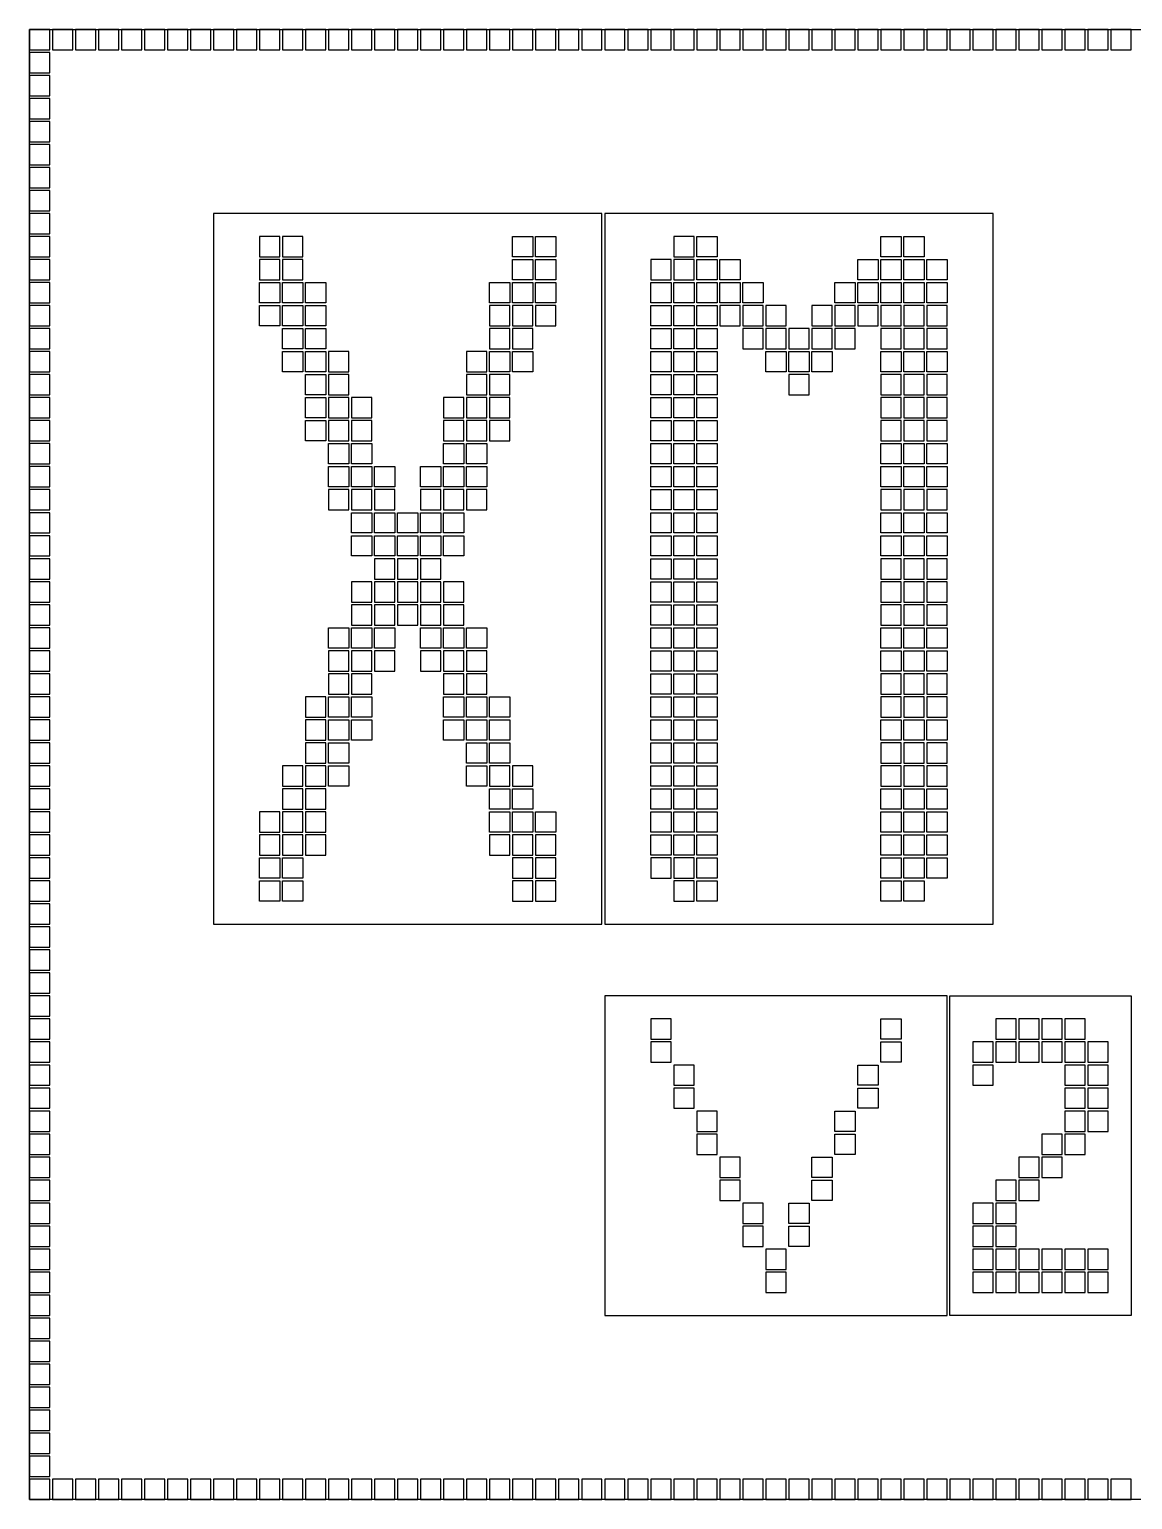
# Model space of a CAD drawing. Header units: inches. Extents: x 125 to 991, y -92 to 487.
# Drawn here: x 877.65 to 885.8, y 475.73 to 486.59 of the extents above; entities that cross this region are included whole.
import ezdxf

# ---------------------------------------------------------------- set-up
doc = ezdxf.new("R2010")
doc.units = ezdxf.units.IN

msp = doc.modelspace()

# ---------------------------------------------------------------- linework, layer by layer
at = {"color": 2}
for points in [[(877.652, 486.442), (877.802, 486.442), (877.802, 486.592), (877.652, 486.592)], [(877.822, 486.442), (877.972, 486.442), (877.972, 486.592), (877.822, 486.592)], [(877.992, 486.442), (878.142, 486.442), (878.142, 486.592), (877.992, 486.592)], [(878.162, 486.442), (878.312, 486.442), (878.312, 486.592), (878.162, 486.592)], [(878.332, 486.442), (878.482, 486.442), (878.482, 486.592), (878.332, 486.592)], [(878.502, 486.442), (878.652, 486.442), (878.652, 486.592), (878.502, 486.592)], [(878.672, 486.442), (878.822, 486.442), (878.822, 486.592), (878.672, 486.592)], [(878.842, 486.442), (878.992, 486.442), (878.992, 486.592), (878.842, 486.592)], [(879.012, 486.442), (879.162, 486.442), (879.162, 486.592), (879.012, 486.592)], [(879.182, 486.442), (879.332, 486.442), (879.332, 486.592), (879.182, 486.592)], [(879.352, 486.442), (879.502, 486.442), (879.502, 486.592), (879.352, 486.592)], [(879.522, 486.442), (879.672, 486.442), (879.672, 486.592), (879.522, 486.592)], [(879.692, 486.442), (879.842, 486.442), (879.842, 486.592), (879.692, 486.592)], [(879.862, 486.442), (880.012, 486.442), (880.012, 486.592), (879.862, 486.592)], [(880.032, 486.442), (880.182, 486.442), (880.182, 486.592), (880.032, 486.592)], [(880.202, 486.442), (880.352, 486.442), (880.352, 486.592), (880.202, 486.592)], [(880.372, 486.442), (880.522, 486.442), (880.522, 486.592), (880.372, 486.592)], [(880.542, 486.442), (880.692, 486.442), (880.692, 486.592), (880.542, 486.592)], [(880.712, 486.442), (880.862, 486.442), (880.862, 486.592), (880.712, 486.592)], [(880.882, 486.442), (881.032, 486.442), (881.032, 486.592), (880.882, 486.592)], [(881.052, 486.442), (881.202, 486.442), (881.202, 486.592), (881.052, 486.592)], [(881.222, 486.442), (881.372, 486.442), (881.372, 486.592), (881.222, 486.592)], [(881.392, 486.442), (881.542, 486.442), (881.542, 486.592), (881.392, 486.592)], [(881.562, 486.442), (881.712, 486.442), (881.712, 486.592), (881.562, 486.592)], [(881.732, 486.442), (881.882, 486.442), (881.882, 486.592), (881.732, 486.592)], [(881.902, 486.442), (882.052, 486.442), (882.052, 486.592), (881.902, 486.592)], [(882.072, 486.442), (882.222, 486.442), (882.222, 486.592), (882.072, 486.592)], [(882.242, 486.442), (882.392, 486.442), (882.392, 486.592), (882.242, 486.592)], [(882.412, 486.442), (882.562, 486.442), (882.562, 486.592), (882.412, 486.592)], [(882.582, 486.442), (882.732, 486.442), (882.732, 486.592), (882.582, 486.592)], [(882.752, 486.442), (882.902, 486.442), (882.902, 486.592), (882.752, 486.592)], [(882.922, 486.442), (883.072, 486.442), (883.072, 486.592), (882.922, 486.592)], [(883.092, 486.442), (883.242, 486.442), (883.242, 486.592), (883.092, 486.592)], [(883.262, 486.442), (883.412, 486.442), (883.412, 486.592), (883.262, 486.592)], [(883.432, 486.442), (883.582, 486.442), (883.582, 486.592), (883.432, 486.592)], [(883.602, 486.442), (883.752, 486.442), (883.752, 486.592), (883.602, 486.592)], [(883.772, 486.442), (883.922, 486.442), (883.922, 486.592), (883.772, 486.592)], [(883.942, 486.442), (884.092, 486.442), (884.092, 486.592), (883.942, 486.592)], [(884.112, 486.442), (884.262, 486.442), (884.262, 486.592), (884.112, 486.592)], [(884.282, 486.442), (884.432, 486.442), (884.432, 486.592), (884.282, 486.592)], [(884.452, 486.442), (884.602, 486.442), (884.602, 486.592), (884.452, 486.592)], [(884.622, 486.442), (884.772, 486.442), (884.772, 486.592), (884.622, 486.592)], [(884.792, 486.442), (884.942, 486.442), (884.942, 486.592), (884.792, 486.592)], [(884.962, 486.442), (885.112, 486.442), (885.112, 486.592), (884.962, 486.592)], [(885.132, 486.442), (885.282, 486.442), (885.282, 486.592), (885.132, 486.592)], [(885.302, 486.442), (885.452, 486.442), (885.452, 486.592), (885.302, 486.592)], [(885.472, 486.442), (885.622, 486.442), (885.622, 486.592), (885.472, 486.592)], [(885.642, 486.442), (885.792, 486.442), (885.792, 486.592), (885.642, 486.592)], [(877.652, 486.272), (877.802, 486.272), (877.802, 486.422), (877.652, 486.422)], [(877.652, 486.102), (877.802, 486.102), (877.802, 486.252), (877.652, 486.252)], [(877.652, 485.932), (877.802, 485.932), (877.802, 486.082), (877.652, 486.082)], [(877.652, 485.762), (877.802, 485.762), (877.802, 485.912), (877.652, 485.912)], [(877.652, 485.592), (877.802, 485.592), (877.802, 485.742), (877.652, 485.742)], [(877.652, 485.422), (877.802, 485.422), (877.802, 485.572), (877.652, 485.572)], [(877.652, 485.252), (877.802, 485.252), (877.802, 485.402), (877.652, 485.402)], [(877.652, 485.082), (877.802, 485.082), (877.802, 485.232), (877.652, 485.232)], [(877.652, 484.912), (877.802, 484.912), (877.802, 485.062), (877.652, 485.062)], [(879.352, 484.912), (879.502, 484.912), (879.502, 485.062), (879.352, 485.062)], [(879.522, 484.912), (879.672, 484.912), (879.672, 485.062), (879.522, 485.062)], [(881.372, 484.912), (881.222, 484.912), (881.222, 485.062), (881.372, 485.062)], [(881.542, 484.912), (881.392, 484.912), (881.392, 485.062), (881.542, 485.062)], [(882.412, 484.912), (882.562, 484.912), (882.562, 485.062), (882.412, 485.062)], [(882.732, 484.912), (882.582, 484.912), (882.582, 485.062), (882.732, 485.062)], [(884.092, 484.912), (883.942, 484.912), (883.942, 485.062), (884.092, 485.062)], [(884.262, 484.912), (884.112, 484.912), (884.112, 485.062), (884.262, 485.062)], [(877.652, 484.742), (877.802, 484.742), (877.802, 484.892), (877.652, 484.892)], [(879.352, 484.742), (879.502, 484.742), (879.502, 484.892), (879.352, 484.892)], [(879.522, 484.742), (879.672, 484.742), (879.672, 484.892), (879.522, 484.892)], [(881.372, 484.742), (881.222, 484.742), (881.222, 484.892), (881.372, 484.892)], [(881.542, 484.742), (881.392, 484.742), (881.392, 484.892), (881.542, 484.892)], [(882.242, 484.742), (882.392, 484.742), (882.392, 484.892), (882.242, 484.892)], [(882.412, 484.742), (882.562, 484.742), (882.562, 484.892), (882.412, 484.892)], [(882.732, 484.742), (882.582, 484.742), (882.582, 484.892), (882.732, 484.892)], [(882.902, 484.742), (882.752, 484.742), (882.752, 484.892), (882.902, 484.892)], [(883.922, 484.742), (883.772, 484.742), (883.772, 484.892), (883.922, 484.892)], [(884.092, 484.742), (883.942, 484.742), (883.942, 484.892), (884.092, 484.892)], [(884.262, 484.742), (884.112, 484.742), (884.112, 484.892), (884.262, 484.892)], [(884.432, 484.742), (884.282, 484.742), (884.282, 484.892), (884.432, 484.892)], [(877.652, 484.572), (877.802, 484.572), (877.802, 484.722), (877.652, 484.722)], [(879.502, 484.572), (879.352, 484.572), (879.352, 484.722), (879.502, 484.722)], [(879.672, 484.572), (879.522, 484.572), (879.522, 484.722), (879.672, 484.722)], [(879.842, 484.572), (879.692, 484.572), (879.692, 484.722), (879.842, 484.722)], [(881.202, 484.572), (881.052, 484.572), (881.052, 484.722), (881.202, 484.722)], [(881.372, 484.572), (881.222, 484.572), (881.222, 484.722), (881.372, 484.722)], [(881.542, 484.572), (881.392, 484.572), (881.392, 484.722), (881.542, 484.722)], [(882.392, 484.572), (882.242, 484.572), (882.242, 484.722), (882.392, 484.722)], [(882.562, 484.572), (882.412, 484.572), (882.412, 484.722), (882.562, 484.722)], [(882.732, 484.572), (882.582, 484.572), (882.582, 484.722), (882.732, 484.722)], [(882.902, 484.572), (882.752, 484.572), (882.752, 484.722), (882.902, 484.722)], [(883.072, 484.572), (882.922, 484.572), (882.922, 484.722), (883.072, 484.722)], [(883.752, 484.572), (883.602, 484.572), (883.602, 484.722), (883.752, 484.722)], [(883.922, 484.572), (883.772, 484.572), (883.772, 484.722), (883.922, 484.722)], [(884.092, 484.572), (883.942, 484.572), (883.942, 484.722), (884.092, 484.722)], [(884.262, 484.572), (884.112, 484.572), (884.112, 484.722), (884.262, 484.722)], [(884.432, 484.572), (884.282, 484.572), (884.282, 484.722), (884.432, 484.722)], [(877.652, 484.402), (877.802, 484.402), (877.802, 484.552), (877.652, 484.552)], [(879.502, 484.402), (879.352, 484.402), (879.352, 484.552), (879.502, 484.552)], [(879.672, 484.402), (879.522, 484.402), (879.522, 484.552), (879.672, 484.552)], [(879.842, 484.402), (879.692, 484.402), (879.692, 484.552), (879.842, 484.552)], [(881.202, 484.552), (881.052, 484.552), (881.052, 484.402), (881.202, 484.402)], [(881.372, 484.552), (881.222, 484.552), (881.222, 484.402), (881.372, 484.402)], [(881.542, 484.552), (881.392, 484.552), (881.392, 484.402), (881.542, 484.402)], [(882.392, 484.402), (882.242, 484.402), (882.242, 484.552), (882.392, 484.552)], [(882.562, 484.402), (882.412, 484.402), (882.412, 484.552), (882.562, 484.552)], [(882.732, 484.402), (882.582, 484.402), (882.582, 484.552), (882.732, 484.552)], [(882.902, 484.552), (882.752, 484.552), (882.752, 484.402), (882.902, 484.402)], [(883.072, 484.552), (882.922, 484.552), (882.922, 484.402), (883.072, 484.402)], [(883.242, 484.552), (883.092, 484.552), (883.092, 484.402), (883.242, 484.402)], [(883.582, 484.552), (883.432, 484.552), (883.432, 484.402), (883.582, 484.402)], [(883.752, 484.552), (883.602, 484.552), (883.602, 484.402), (883.752, 484.402)], [(883.922, 484.552), (883.772, 484.552), (883.772, 484.402), (883.922, 484.402)], [(884.092, 484.552), (883.942, 484.552), (883.942, 484.402), (884.092, 484.402)], [(884.262, 484.552), (884.112, 484.552), (884.112, 484.402), (884.262, 484.402)], [(884.432, 484.552), (884.282, 484.552), (884.282, 484.402), (884.432, 484.402)], [(877.652, 484.232), (877.802, 484.232), (877.802, 484.382), (877.652, 484.382)], [(879.672, 484.232), (879.522, 484.232), (879.522, 484.382), (879.672, 484.382)], [(879.842, 484.232), (879.692, 484.232), (879.692, 484.382), (879.842, 484.382)], [(881.202, 484.382), (881.052, 484.382), (881.052, 484.232), (881.202, 484.232)], [(881.372, 484.382), (881.222, 484.382), (881.222, 484.232), (881.372, 484.232)], [(882.392, 484.232), (882.242, 484.232), (882.242, 484.382), (882.392, 484.382)], [(882.562, 484.232), (882.412, 484.232), (882.412, 484.382), (882.562, 484.382)], [(882.732, 484.232), (882.582, 484.232), (882.582, 484.382), (882.732, 484.382)], [(883.072, 484.382), (882.922, 484.382), (882.922, 484.232), (883.072, 484.232)], [(883.242, 484.382), (883.092, 484.382), (883.092, 484.232), (883.242, 484.232)], [(883.412, 484.382), (883.262, 484.382), (883.262, 484.232), (883.412, 484.232)], [(883.582, 484.382), (883.432, 484.382), (883.432, 484.232), (883.582, 484.232)], [(883.752, 484.382), (883.602, 484.382), (883.602, 484.232), (883.752, 484.232)], [(884.092, 484.382), (883.942, 484.382), (883.942, 484.232), (884.092, 484.232)], [(884.262, 484.382), (884.112, 484.382), (884.112, 484.232), (884.262, 484.232)], [(884.432, 484.382), (884.282, 484.382), (884.282, 484.232), (884.432, 484.232)], [(877.652, 484.062), (877.802, 484.062), (877.802, 484.212), (877.652, 484.212)], [(879.672, 484.062), (879.522, 484.062), (879.522, 484.212), (879.672, 484.212)], [(879.842, 484.062), (879.692, 484.062), (879.692, 484.212), (879.842, 484.212)], [(879.862, 484.062), (880.012, 484.062), (880.012, 484.212), (879.862, 484.212)], [(880.882, 484.062), (881.032, 484.062), (881.032, 484.212), (880.882, 484.212)], [(881.202, 484.062), (881.052, 484.062), (881.052, 484.212), (881.202, 484.212)], [(881.372, 484.062), (881.222, 484.062), (881.222, 484.212), (881.372, 484.212)], [(882.392, 484.062), (882.242, 484.062), (882.242, 484.212), (882.392, 484.212)], [(882.562, 484.062), (882.412, 484.062), (882.412, 484.212), (882.562, 484.212)], [(882.732, 484.062), (882.582, 484.062), (882.582, 484.212), (882.732, 484.212)], [(883.242, 484.062), (883.092, 484.062), (883.092, 484.212), (883.242, 484.212)], [(883.412, 484.062), (883.262, 484.062), (883.262, 484.212), (883.412, 484.212)], [(883.582, 484.062), (883.432, 484.062), (883.432, 484.212), (883.582, 484.212)], [(884.092, 484.062), (883.942, 484.062), (883.942, 484.212), (884.092, 484.212)], [(884.262, 484.062), (884.112, 484.062), (884.112, 484.212), (884.262, 484.212)], [(884.432, 484.062), (884.282, 484.062), (884.282, 484.212), (884.432, 484.212)], [(877.652, 483.892), (877.802, 483.892), (877.802, 484.042), (877.652, 484.042)], [(879.842, 483.892), (879.692, 483.892), (879.692, 484.042), (879.842, 484.042)], [(880.012, 484.042), (879.862, 484.042), (879.862, 483.892), (880.012, 483.892)], [(881.032, 484.042), (880.882, 484.042), (880.882, 483.892), (881.032, 483.892)], [(881.202, 484.042), (881.052, 484.042), (881.052, 483.892), (881.202, 483.892)], [(882.392, 483.892), (882.242, 483.892), (882.242, 484.042), (882.392, 484.042)], [(882.562, 483.892), (882.412, 483.892), (882.412, 484.042), (882.562, 484.042)], [(882.732, 483.892), (882.582, 483.892), (882.582, 484.042), (882.732, 484.042)], [(883.412, 484.042), (883.262, 484.042), (883.262, 483.892), (883.412, 483.892)], [(884.092, 484.042), (883.942, 484.042), (883.942, 483.892), (884.092, 483.892)], [(884.262, 484.042), (884.112, 484.042), (884.112, 483.892), (884.262, 483.892)], [(884.432, 484.042), (884.282, 484.042), (884.282, 483.892), (884.432, 483.892)], [(877.652, 483.722), (877.802, 483.722), (877.802, 483.872), (877.652, 483.872)], [(879.842, 483.722), (879.692, 483.722), (879.692, 483.872), (879.842, 483.872)], [(880.012, 483.872), (879.862, 483.872), (879.862, 483.722), (880.012, 483.722)], [(880.182, 483.872), (880.032, 483.872), (880.032, 483.722), (880.182, 483.722)], [(880.862, 483.872), (880.712, 483.872), (880.712, 483.722), (880.862, 483.722)], [(881.032, 483.872), (880.882, 483.872), (880.882, 483.722), (881.032, 483.722)], [(881.202, 483.872), (881.052, 483.872), (881.052, 483.722), (881.202, 483.722)], [(882.392, 483.722), (882.242, 483.722), (882.242, 483.872), (882.392, 483.872)], [(882.562, 483.722), (882.412, 483.722), (882.412, 483.872), (882.562, 483.872)], [(882.732, 483.722), (882.582, 483.722), (882.582, 483.872), (882.732, 483.872)], [(884.092, 483.872), (883.942, 483.872), (883.942, 483.722), (884.092, 483.722)], [(884.262, 483.872), (884.112, 483.872), (884.112, 483.722), (884.262, 483.722)], [(884.432, 483.872), (884.282, 483.872), (884.282, 483.722), (884.432, 483.722)], [(877.652, 483.552), (877.802, 483.552), (877.802, 483.702), (877.652, 483.702)], [(879.842, 483.552), (879.692, 483.552), (879.692, 483.702), (879.842, 483.702)], [(880.012, 483.702), (879.862, 483.702), (879.862, 483.552), (880.012, 483.552)], [(880.182, 483.702), (880.032, 483.702), (880.032, 483.552), (880.182, 483.552)], [(880.862, 483.702), (880.712, 483.702), (880.712, 483.552), (880.862, 483.552)], [(881.032, 483.702), (880.882, 483.702), (880.882, 483.552), (881.032, 483.552)], [(881.202, 483.702), (881.052, 483.702), (881.052, 483.552), (881.202, 483.552)], [(882.392, 483.552), (882.242, 483.552), (882.242, 483.702), (882.392, 483.702)], [(882.562, 483.552), (882.412, 483.552), (882.412, 483.702), (882.562, 483.702)], [(882.732, 483.552), (882.582, 483.552), (882.582, 483.702), (882.732, 483.702)], [(884.092, 483.702), (883.942, 483.702), (883.942, 483.552), (884.092, 483.552)], [(884.262, 483.702), (884.112, 483.702), (884.112, 483.552), (884.262, 483.552)], [(884.432, 483.702), (884.282, 483.702), (884.282, 483.552), (884.432, 483.552)], [(877.652, 483.382), (877.802, 483.382), (877.802, 483.532), (877.652, 483.532)], [(880.012, 483.382), (879.862, 483.382), (879.862, 483.532), (880.012, 483.532)], [(880.182, 483.382), (880.032, 483.382), (880.032, 483.532), (880.182, 483.532)], [(880.862, 483.382), (880.712, 483.382), (880.712, 483.532), (880.862, 483.532)], [(881.032, 483.382), (880.882, 483.382), (880.882, 483.532), (881.032, 483.532)], [(882.392, 483.382), (882.242, 483.382), (882.242, 483.532), (882.392, 483.532)], [(882.562, 483.382), (882.412, 483.382), (882.412, 483.532), (882.562, 483.532)], [(882.732, 483.382), (882.582, 483.382), (882.582, 483.532), (882.732, 483.532)], [(884.092, 483.382), (883.942, 483.382), (883.942, 483.532), (884.092, 483.532)], [(884.262, 483.382), (884.112, 483.382), (884.112, 483.532), (884.262, 483.532)], [(884.432, 483.382), (884.282, 483.382), (884.282, 483.532), (884.432, 483.532)], [(877.652, 483.212), (877.802, 483.212), (877.802, 483.362), (877.652, 483.362)], [(880.012, 483.212), (879.862, 483.212), (879.862, 483.362), (880.012, 483.362)], [(880.182, 483.212), (880.032, 483.212), (880.032, 483.362), (880.182, 483.362)], [(880.352, 483.212), (880.202, 483.212), (880.202, 483.362), (880.352, 483.362)], [(880.692, 483.212), (880.542, 483.212), (880.542, 483.362), (880.692, 483.362)], [(880.862, 483.212), (880.712, 483.212), (880.712, 483.362), (880.862, 483.362)], [(881.032, 483.212), (880.882, 483.212), (880.882, 483.362), (881.032, 483.362)], [(882.392, 483.212), (882.242, 483.212), (882.242, 483.362), (882.392, 483.362)], [(882.562, 483.212), (882.412, 483.212), (882.412, 483.362), (882.562, 483.362)], [(882.732, 483.212), (882.582, 483.212), (882.582, 483.362), (882.732, 483.362)], [(884.092, 483.212), (883.942, 483.212), (883.942, 483.362), (884.092, 483.362)], [(884.262, 483.212), (884.112, 483.212), (884.112, 483.362), (884.262, 483.362)], [(884.432, 483.212), (884.282, 483.212), (884.282, 483.362), (884.432, 483.362)], [(877.652, 483.042), (877.802, 483.042), (877.802, 483.192), (877.652, 483.192)], [(880.012, 483.192), (879.862, 483.192), (879.862, 483.042), (880.012, 483.042)], [(880.182, 483.192), (880.032, 483.192), (880.032, 483.042), (880.182, 483.042)], [(880.352, 483.192), (880.202, 483.192), (880.202, 483.042), (880.352, 483.042)], [(880.692, 483.192), (880.542, 483.192), (880.542, 483.042), (880.692, 483.042)], [(880.862, 483.192), (880.712, 483.192), (880.712, 483.042), (880.862, 483.042)], [(881.032, 483.192), (880.882, 483.192), (880.882, 483.042), (881.032, 483.042)], [(882.392, 483.042), (882.242, 483.042), (882.242, 483.192), (882.392, 483.192)], [(882.562, 483.042), (882.412, 483.042), (882.412, 483.192), (882.562, 483.192)], [(882.732, 483.042), (882.582, 483.042), (882.582, 483.192), (882.732, 483.192)], [(884.092, 483.192), (883.942, 483.192), (883.942, 483.042), (884.092, 483.042)], [(884.262, 483.192), (884.112, 483.192), (884.112, 483.042), (884.262, 483.042)], [(884.432, 483.192), (884.282, 483.192), (884.282, 483.042), (884.432, 483.042)], [(877.652, 482.872), (877.802, 482.872), (877.802, 483.022), (877.652, 483.022)], [(880.182, 482.872), (880.032, 482.872), (880.032, 483.022), (880.182, 483.022)], [(880.352, 482.872), (880.202, 482.872), (880.202, 483.022), (880.352, 483.022)], [(880.522, 482.872), (880.372, 482.872), (880.372, 483.022), (880.522, 483.022)], [(880.692, 482.872), (880.542, 482.872), (880.542, 483.022), (880.692, 483.022)], [(880.862, 482.872), (880.712, 482.872), (880.712, 483.022), (880.862, 483.022)], [(882.392, 482.872), (882.242, 482.872), (882.242, 483.022), (882.392, 483.022)], [(882.562, 482.872), (882.412, 482.872), (882.412, 483.022), (882.562, 483.022)], [(882.732, 482.872), (882.582, 482.872), (882.582, 483.022), (882.732, 483.022)], [(884.092, 482.872), (883.942, 482.872), (883.942, 483.022), (884.092, 483.022)], [(884.262, 482.872), (884.112, 482.872), (884.112, 483.022), (884.262, 483.022)], [(884.432, 482.872), (884.282, 482.872), (884.282, 483.022), (884.432, 483.022)], [(877.652, 482.702), (877.802, 482.702), (877.802, 482.852), (877.652, 482.852)], [(880.182, 482.702), (880.032, 482.702), (880.032, 482.852), (880.182, 482.852)], [(880.352, 482.702), (880.202, 482.702), (880.202, 482.852), (880.352, 482.852)], [(880.522, 482.702), (880.372, 482.702), (880.372, 482.852), (880.522, 482.852)], [(880.692, 482.702), (880.542, 482.702), (880.542, 482.852), (880.692, 482.852)], [(880.862, 482.702), (880.712, 482.702), (880.712, 482.852), (880.862, 482.852)], [(882.392, 482.702), (882.242, 482.702), (882.242, 482.852), (882.392, 482.852)], [(882.562, 482.702), (882.412, 482.702), (882.412, 482.852), (882.562, 482.852)], [(882.732, 482.702), (882.582, 482.702), (882.582, 482.852), (882.732, 482.852)], [(884.092, 482.702), (883.942, 482.702), (883.942, 482.852), (884.092, 482.852)], [(884.262, 482.702), (884.112, 482.702), (884.112, 482.852), (884.262, 482.852)], [(884.432, 482.702), (884.282, 482.702), (884.282, 482.852), (884.432, 482.852)], [(877.652, 482.532), (877.802, 482.532), (877.802, 482.682), (877.652, 482.682)], [(880.352, 482.682), (880.202, 482.682), (880.202, 482.532), (880.352, 482.532)], [(880.522, 482.682), (880.372, 482.682), (880.372, 482.532), (880.522, 482.532)], [(880.692, 482.682), (880.542, 482.682), (880.542, 482.532), (880.692, 482.532)], [(882.392, 482.532), (882.242, 482.532), (882.242, 482.682), (882.392, 482.682)], [(882.562, 482.532), (882.412, 482.532), (882.412, 482.682), (882.562, 482.682)], [(882.732, 482.532), (882.582, 482.532), (882.582, 482.682), (882.732, 482.682)], [(884.092, 482.682), (883.942, 482.682), (883.942, 482.532), (884.092, 482.532)], [(884.262, 482.682), (884.112, 482.682), (884.112, 482.532), (884.262, 482.532)], [(884.432, 482.682), (884.282, 482.682), (884.282, 482.532), (884.432, 482.532)], [(877.652, 482.362), (877.802, 482.362), (877.802, 482.512), (877.652, 482.512)], [(880.182, 482.512), (880.032, 482.512), (880.032, 482.362), (880.182, 482.362)], [(880.352, 482.512), (880.202, 482.512), (880.202, 482.362), (880.352, 482.362)], [(880.522, 482.512), (880.372, 482.512), (880.372, 482.362), (880.522, 482.362)], [(880.692, 482.512), (880.542, 482.512), (880.542, 482.362), (880.692, 482.362)], [(880.862, 482.512), (880.712, 482.512), (880.712, 482.362), (880.862, 482.362)], [(882.392, 482.362), (882.242, 482.362), (882.242, 482.512), (882.392, 482.512)], [(882.562, 482.362), (882.412, 482.362), (882.412, 482.512), (882.562, 482.512)], [(882.732, 482.362), (882.582, 482.362), (882.582, 482.512), (882.732, 482.512)], [(884.092, 482.512), (883.942, 482.512), (883.942, 482.362), (884.092, 482.362)], [(884.262, 482.512), (884.112, 482.512), (884.112, 482.362), (884.262, 482.362)], [(884.432, 482.512), (884.282, 482.512), (884.282, 482.362), (884.432, 482.362)], [(877.652, 482.192), (877.802, 482.192), (877.802, 482.342), (877.652, 482.342)], [(880.182, 482.342), (880.032, 482.342), (880.032, 482.192), (880.182, 482.192)], [(880.352, 482.342), (880.202, 482.342), (880.202, 482.192), (880.352, 482.192)], [(880.522, 482.342), (880.372, 482.342), (880.372, 482.192), (880.522, 482.192)], [(880.692, 482.342), (880.542, 482.342), (880.542, 482.192), (880.692, 482.192)], [(880.862, 482.342), (880.712, 482.342), (880.712, 482.192), (880.862, 482.192)], [(882.392, 482.192), (882.242, 482.192), (882.242, 482.342), (882.392, 482.342)], [(882.562, 482.192), (882.412, 482.192), (882.412, 482.342), (882.562, 482.342)], [(882.732, 482.192), (882.582, 482.192), (882.582, 482.342), (882.732, 482.342)], [(884.092, 482.342), (883.942, 482.342), (883.942, 482.192), (884.092, 482.192)], [(884.262, 482.342), (884.112, 482.342), (884.112, 482.192), (884.262, 482.192)], [(884.432, 482.342), (884.282, 482.342), (884.282, 482.192), (884.432, 482.192)], [(877.652, 482.022), (877.802, 482.022), (877.802, 482.172), (877.652, 482.172)], [(880.012, 482.022), (879.862, 482.022), (879.862, 482.172), (880.012, 482.172)], [(880.182, 482.022), (880.032, 482.022), (880.032, 482.172), (880.182, 482.172)], [(880.352, 482.022), (880.202, 482.022), (880.202, 482.172), (880.352, 482.172)], [(880.692, 482.022), (880.542, 482.022), (880.542, 482.172), (880.692, 482.172)], [(880.862, 482.022), (880.712, 482.022), (880.712, 482.172), (880.862, 482.172)], [(881.032, 482.022), (880.882, 482.022), (880.882, 482.172), (881.032, 482.172)], [(882.392, 482.022), (882.242, 482.022), (882.242, 482.172), (882.392, 482.172)], [(882.562, 482.022), (882.412, 482.022), (882.412, 482.172), (882.562, 482.172)], [(882.732, 482.022), (882.582, 482.022), (882.582, 482.172), (882.732, 482.172)], [(884.092, 482.022), (883.942, 482.022), (883.942, 482.172), (884.092, 482.172)], [(884.262, 482.022), (884.112, 482.022), (884.112, 482.172), (884.262, 482.172)], [(884.432, 482.022), (884.282, 482.022), (884.282, 482.172), (884.432, 482.172)], [(877.652, 481.852), (877.802, 481.852), (877.802, 482.002), (877.652, 482.002)], [(880.012, 482.002), (879.862, 482.002), (879.862, 481.852), (880.012, 481.852)], [(880.182, 482.002), (880.032, 482.002), (880.032, 481.852), (880.182, 481.852)], [(880.352, 482.002), (880.202, 482.002), (880.202, 481.852), (880.352, 481.852)], [(880.692, 482.002), (880.542, 482.002), (880.542, 481.852), (880.692, 481.852)], [(880.862, 482.002), (880.712, 482.002), (880.712, 481.852), (880.862, 481.852)], [(881.032, 482.002), (880.882, 482.002), (880.882, 481.852), (881.032, 481.852)], [(882.392, 481.852), (882.242, 481.852), (882.242, 482.002), (882.392, 482.002)], [(882.562, 481.852), (882.412, 481.852), (882.412, 482.002), (882.562, 482.002)], [(882.732, 481.852), (882.582, 481.852), (882.582, 482.002), (882.732, 482.002)], [(884.092, 481.852), (883.942, 481.852), (883.942, 482.002), (884.092, 482.002)], [(884.262, 481.852), (884.112, 481.852), (884.112, 482.002), (884.262, 482.002)], [(884.432, 481.852), (884.282, 481.852), (884.282, 482.002), (884.432, 482.002)], [(877.652, 481.682), (877.802, 481.682), (877.802, 481.832), (877.652, 481.832)], [(880.012, 481.832), (879.862, 481.832), (879.862, 481.682), (880.012, 481.682)], [(880.182, 481.832), (880.032, 481.832), (880.032, 481.682), (880.182, 481.682)], [(880.862, 481.832), (880.712, 481.832), (880.712, 481.682), (880.862, 481.682)], [(881.032, 481.832), (880.882, 481.832), (880.882, 481.682), (881.032, 481.682)], [(882.392, 481.682), (882.242, 481.682), (882.242, 481.832), (882.392, 481.832)], [(882.562, 481.682), (882.412, 481.682), (882.412, 481.832), (882.562, 481.832)], [(882.732, 481.682), (882.582, 481.682), (882.582, 481.832), (882.732, 481.832)], [(884.092, 481.832), (883.942, 481.832), (883.942, 481.682), (884.092, 481.682)], [(884.262, 481.832), (884.112, 481.832), (884.112, 481.682), (884.262, 481.682)], [(884.432, 481.832), (884.282, 481.832), (884.282, 481.682), (884.432, 481.682)], [(877.652, 481.512), (877.802, 481.512), (877.802, 481.662), (877.652, 481.662)], [(879.842, 481.662), (879.692, 481.662), (879.692, 481.512), (879.842, 481.512)], [(880.012, 481.512), (879.862, 481.512), (879.862, 481.662), (880.012, 481.662)], [(880.182, 481.512), (880.032, 481.512), (880.032, 481.662), (880.182, 481.662)], [(880.862, 481.512), (880.712, 481.512), (880.712, 481.662), (880.862, 481.662)], [(881.032, 481.512), (880.882, 481.512), (880.882, 481.662), (881.032, 481.662)], [(881.202, 481.512), (881.052, 481.512), (881.052, 481.662), (881.202, 481.662)], [(882.392, 481.512), (882.242, 481.512), (882.242, 481.662), (882.392, 481.662)], [(882.562, 481.512), (882.412, 481.512), (882.412, 481.662), (882.562, 481.662)], [(882.732, 481.512), (882.582, 481.512), (882.582, 481.662), (882.732, 481.662)], [(884.092, 481.662), (883.942, 481.662), (883.942, 481.512), (884.092, 481.512)], [(884.262, 481.662), (884.112, 481.662), (884.112, 481.512), (884.262, 481.512)], [(884.432, 481.662), (884.282, 481.662), (884.282, 481.512), (884.432, 481.512)], [(877.652, 481.342), (877.802, 481.342), (877.802, 481.492), (877.652, 481.492)], [(879.842, 481.492), (879.692, 481.492), (879.692, 481.342), (879.842, 481.342)], [(880.012, 481.342), (879.862, 481.342), (879.862, 481.492), (880.012, 481.492)], [(880.182, 481.342), (880.032, 481.342), (880.032, 481.492), (880.182, 481.492)], [(880.862, 481.342), (880.712, 481.342), (880.712, 481.492), (880.862, 481.492)], [(881.032, 481.342), (880.882, 481.342), (880.882, 481.492), (881.032, 481.492)], [(881.202, 481.342), (881.052, 481.342), (881.052, 481.492), (881.202, 481.492)], [(882.392, 481.342), (882.242, 481.342), (882.242, 481.492), (882.392, 481.492)], [(882.562, 481.342), (882.412, 481.342), (882.412, 481.492), (882.562, 481.492)], [(882.732, 481.342), (882.582, 481.342), (882.582, 481.492), (882.732, 481.492)], [(884.092, 481.342), (883.942, 481.342), (883.942, 481.492), (884.092, 481.492)], [(884.262, 481.342), (884.112, 481.342), (884.112, 481.492), (884.262, 481.492)], [(884.432, 481.342), (884.282, 481.342), (884.282, 481.492), (884.432, 481.492)], [(877.652, 481.172), (877.802, 481.172), (877.802, 481.322), (877.652, 481.322)], [(879.842, 481.322), (879.692, 481.322), (879.692, 481.172), (879.842, 481.172)], [(880.012, 481.172), (879.862, 481.172), (879.862, 481.322), (880.012, 481.322)], [(881.032, 481.172), (880.882, 481.172), (880.882, 481.322), (881.032, 481.322)], [(881.202, 481.172), (881.052, 481.172), (881.052, 481.322), (881.202, 481.322)], [(882.392, 481.172), (882.242, 481.172), (882.242, 481.322), (882.392, 481.322)], [(882.562, 481.172), (882.412, 481.172), (882.412, 481.322), (882.562, 481.322)], [(882.732, 481.172), (882.582, 481.172), (882.582, 481.322), (882.732, 481.322)], [(884.092, 481.322), (883.942, 481.322), (883.942, 481.172), (884.092, 481.172)], [(884.262, 481.322), (884.112, 481.322), (884.112, 481.172), (884.262, 481.172)], [(884.432, 481.322), (884.282, 481.322), (884.282, 481.172), (884.432, 481.172)], [(877.652, 481.002), (877.802, 481.002), (877.802, 481.152), (877.652, 481.152)], [(879.672, 481.152), (879.522, 481.152), (879.522, 481.002), (879.672, 481.002)], [(879.842, 481.152), (879.692, 481.152), (879.692, 481.002), (879.842, 481.002)], [(879.862, 481.152), (880.012, 481.152), (880.012, 481.002), (879.862, 481.002)], [(880.882, 481.152), (881.032, 481.152), (881.032, 481.002), (880.882, 481.002)], [(881.202, 481.152), (881.052, 481.152), (881.052, 481.002), (881.202, 481.002)], [(881.372, 481.152), (881.222, 481.152), (881.222, 481.002), (881.372, 481.002)], [(882.392, 481.002), (882.242, 481.002), (882.242, 481.152), (882.392, 481.152)], [(882.562, 481.002), (882.412, 481.002), (882.412, 481.152), (882.562, 481.152)], [(882.732, 481.002), (882.582, 481.002), (882.582, 481.152), (882.732, 481.152)], [(884.092, 481.152), (883.942, 481.152), (883.942, 481.002), (884.092, 481.002)], [(884.262, 481.152), (884.112, 481.152), (884.112, 481.002), (884.262, 481.002)], [(884.432, 481.152), (884.282, 481.152), (884.282, 481.002), (884.432, 481.002)], [(877.652, 480.832), (877.802, 480.832), (877.802, 480.982), (877.652, 480.982)], [(879.672, 480.982), (879.522, 480.982), (879.522, 480.832), (879.672, 480.832)], [(879.842, 480.982), (879.692, 480.982), (879.692, 480.832), (879.842, 480.832)], [(881.202, 480.832), (881.052, 480.832), (881.052, 480.982), (881.202, 480.982)], [(881.372, 480.832), (881.222, 480.832), (881.222, 480.982), (881.372, 480.982)], [(882.392, 480.832), (882.242, 480.832), (882.242, 480.982), (882.392, 480.982)], [(882.562, 480.832), (882.412, 480.832), (882.412, 480.982), (882.562, 480.982)], [(882.732, 480.832), (882.582, 480.832), (882.582, 480.982), (882.732, 480.982)], [(884.092, 480.832), (883.942, 480.832), (883.942, 480.982), (884.092, 480.982)], [(884.262, 480.832), (884.112, 480.832), (884.112, 480.982), (884.262, 480.982)], [(884.432, 480.832), (884.282, 480.832), (884.282, 480.982), (884.432, 480.982)], [(877.652, 480.662), (877.802, 480.662), (877.802, 480.812), (877.652, 480.812)], [(879.502, 480.812), (879.352, 480.812), (879.352, 480.662), (879.502, 480.662)], [(879.672, 480.812), (879.522, 480.812), (879.522, 480.662), (879.672, 480.662)], [(879.842, 480.812), (879.692, 480.812), (879.692, 480.662), (879.842, 480.662)], [(881.202, 480.662), (881.052, 480.662), (881.052, 480.812), (881.202, 480.812)], [(881.372, 480.662), (881.222, 480.662), (881.222, 480.812), (881.372, 480.812)], [(881.542, 480.662), (881.392, 480.662), (881.392, 480.812), (881.542, 480.812)], [(882.392, 480.662), (882.242, 480.662), (882.242, 480.812), (882.392, 480.812)], [(882.562, 480.662), (882.412, 480.662), (882.412, 480.812), (882.562, 480.812)], [(882.732, 480.662), (882.582, 480.662), (882.582, 480.812), (882.732, 480.812)], [(884.092, 480.662), (883.942, 480.662), (883.942, 480.812), (884.092, 480.812)], [(884.262, 480.662), (884.112, 480.662), (884.112, 480.812), (884.262, 480.812)], [(884.432, 480.662), (884.282, 480.662), (884.282, 480.812), (884.432, 480.812)], [(877.652, 480.492), (877.802, 480.492), (877.802, 480.642), (877.652, 480.642)], [(879.502, 480.642), (879.352, 480.642), (879.352, 480.492), (879.502, 480.492)], [(879.672, 480.642), (879.522, 480.642), (879.522, 480.492), (879.672, 480.492)], [(879.842, 480.642), (879.692, 480.642), (879.692, 480.492), (879.842, 480.492)], [(881.202, 480.642), (881.052, 480.642), (881.052, 480.492), (881.202, 480.492)], [(881.372, 480.642), (881.222, 480.642), (881.222, 480.492), (881.372, 480.492)], [(881.542, 480.642), (881.392, 480.642), (881.392, 480.492), (881.542, 480.492)], [(882.392, 480.492), (882.242, 480.492), (882.242, 480.642), (882.392, 480.642)], [(882.562, 480.492), (882.412, 480.492), (882.412, 480.642), (882.562, 480.642)], [(882.732, 480.492), (882.582, 480.492), (882.582, 480.642), (882.732, 480.642)], [(884.092, 480.492), (883.942, 480.492), (883.942, 480.642), (884.092, 480.642)], [(884.262, 480.492), (884.112, 480.492), (884.112, 480.642), (884.262, 480.642)], [(884.432, 480.492), (884.282, 480.492), (884.282, 480.642), (884.432, 480.642)], [(877.652, 480.322), (877.802, 480.322), (877.802, 480.472), (877.652, 480.472)], [(879.352, 480.472), (879.502, 480.472), (879.502, 480.322), (879.352, 480.322)], [(879.522, 480.472), (879.672, 480.472), (879.672, 480.322), (879.522, 480.322)], [(881.372, 480.472), (881.222, 480.472), (881.222, 480.322), (881.372, 480.322)], [(881.542, 480.472), (881.392, 480.472), (881.392, 480.322), (881.542, 480.322)], [(882.242, 480.322), (882.392, 480.322), (882.392, 480.472), (882.242, 480.472)], [(882.412, 480.322), (882.562, 480.322), (882.562, 480.472), (882.412, 480.472)], [(882.732, 480.322), (882.582, 480.322), (882.582, 480.472), (882.732, 480.472)], [(884.092, 480.322), (883.942, 480.322), (883.942, 480.472), (884.092, 480.472)], [(884.262, 480.322), (884.112, 480.322), (884.112, 480.472), (884.262, 480.472)], [(884.432, 480.322), (884.282, 480.322), (884.282, 480.472), (884.432, 480.472)], [(877.652, 480.152), (877.802, 480.152), (877.802, 480.302), (877.652, 480.302)], [(879.352, 480.302), (879.502, 480.302), (879.502, 480.152), (879.352, 480.152)], [(879.522, 480.302), (879.672, 480.302), (879.672, 480.152), (879.522, 480.152)], [(881.372, 480.302), (881.222, 480.302), (881.222, 480.152), (881.372, 480.152)], [(881.542, 480.302), (881.392, 480.302), (881.392, 480.152), (881.542, 480.152)], [(882.412, 480.152), (882.562, 480.152), (882.562, 480.302), (882.412, 480.302)], [(882.732, 480.152), (882.582, 480.152), (882.582, 480.302), (882.732, 480.302)], [(884.092, 480.152), (883.942, 480.152), (883.942, 480.302), (884.092, 480.302)], [(884.262, 480.152), (884.112, 480.152), (884.112, 480.302), (884.262, 480.302)], [(877.652, 479.982), (877.802, 479.982), (877.802, 480.132), (877.652, 480.132)], [(877.652, 479.812), (877.802, 479.812), (877.802, 479.962), (877.652, 479.962)], [(877.652, 479.642), (877.802, 479.642), (877.802, 479.792), (877.652, 479.792)], [(877.652, 479.472), (877.802, 479.472), (877.802, 479.622), (877.652, 479.622)], [(877.652, 479.302), (877.802, 479.302), (877.802, 479.452), (877.652, 479.452)], [(877.652, 479.132), (877.802, 479.132), (877.802, 479.282), (877.652, 479.282)], [(882.242, 479.132), (882.392, 479.132), (882.392, 479.282), (882.242, 479.282)], [(884.092, 479.132), (883.942, 479.132), (883.942, 479.282), (884.092, 479.282)], [(884.792, 479.132), (884.942, 479.132), (884.942, 479.282), (884.792, 479.282)], [(884.962, 479.132), (885.112, 479.132), (885.112, 479.282), (884.962, 479.282)], [(885.132, 479.132), (885.282, 479.132), (885.282, 479.282), (885.132, 479.282)], [(885.302, 479.132), (885.452, 479.132), (885.452, 479.282), (885.302, 479.282)], [(877.652, 478.962), (877.802, 478.962), (877.802, 479.112), (877.652, 479.112)], [(882.242, 478.962), (882.392, 478.962), (882.392, 479.112), (882.242, 479.112)], [(884.092, 478.962), (883.942, 478.962), (883.942, 479.112), (884.092, 479.112)], [(884.622, 478.962), (884.772, 478.962), (884.772, 479.112), (884.622, 479.112)], [(884.622, 478.962), (884.772, 478.962), (884.772, 479.112), (884.622, 479.112)], [(884.622, 478.962), (884.772, 478.962), (884.772, 479.112), (884.622, 479.112)], [(884.622, 478.962), (884.772, 478.962), (884.772, 479.112), (884.622, 479.112)], [(884.792, 478.962), (884.942, 478.962), (884.942, 479.112), (884.792, 479.112)], [(884.962, 478.962), (885.112, 478.962), (885.112, 479.112), (884.962, 479.112)], [(885.132, 478.962), (885.282, 478.962), (885.282, 479.112), (885.132, 479.112)], [(885.302, 478.962), (885.452, 478.962), (885.452, 479.112), (885.302, 479.112)], [(885.472, 478.962), (885.622, 478.962), (885.622, 479.112), (885.472, 479.112)], [(877.652, 478.792), (877.802, 478.792), (877.802, 478.942), (877.652, 478.942)], [(882.412, 478.792), (882.562, 478.792), (882.562, 478.942), (882.412, 478.942)], [(883.922, 478.792), (883.772, 478.792), (883.772, 478.942), (883.922, 478.942)], [(884.622, 478.792), (884.772, 478.792), (884.772, 478.942), (884.622, 478.942)], [(885.302, 478.792), (885.452, 478.792), (885.452, 478.942), (885.302, 478.942)], [(885.472, 478.792), (885.622, 478.792), (885.622, 478.942), (885.472, 478.942)], [(877.652, 478.622), (877.802, 478.622), (877.802, 478.772), (877.652, 478.772)], [(882.412, 478.622), (882.562, 478.622), (882.562, 478.772), (882.412, 478.772)], [(883.922, 478.622), (883.772, 478.622), (883.772, 478.772), (883.922, 478.772)], [(885.302, 478.622), (885.452, 478.622), (885.452, 478.772), (885.302, 478.772)], [(885.472, 478.622), (885.622, 478.622), (885.622, 478.772), (885.472, 478.772)], [(877.652, 478.452), (877.802, 478.452), (877.802, 478.602), (877.652, 478.602)], [(882.582, 478.452), (882.732, 478.452), (882.732, 478.602), (882.582, 478.602)], [(883.752, 478.452), (883.602, 478.452), (883.602, 478.602), (883.752, 478.602)], [(885.302, 478.452), (885.452, 478.452), (885.452, 478.602), (885.302, 478.602)], [(885.472, 478.452), (885.622, 478.452), (885.622, 478.602), (885.472, 478.602)], [(877.652, 478.282), (877.802, 478.282), (877.802, 478.432), (877.652, 478.432)], [(882.582, 478.282), (882.732, 478.282), (882.732, 478.432), (882.582, 478.432)], [(883.752, 478.282), (883.602, 478.282), (883.602, 478.432), (883.752, 478.432)], [(885.132, 478.282), (885.282, 478.282), (885.282, 478.432), (885.132, 478.432)], [(885.302, 478.282), (885.452, 478.282), (885.452, 478.432), (885.302, 478.432)], [(885.302, 478.282), (885.452, 478.282), (885.452, 478.432), (885.302, 478.432)], [(885.302, 478.282), (885.452, 478.282), (885.452, 478.432), (885.302, 478.432)], [(877.652, 478.112), (877.802, 478.112), (877.802, 478.262), (877.652, 478.262)], [(882.752, 478.112), (882.902, 478.112), (882.902, 478.262), (882.752, 478.262)], [(883.582, 478.112), (883.432, 478.112), (883.432, 478.262), (883.582, 478.262)], [(884.962, 478.112), (885.112, 478.112), (885.112, 478.262), (884.962, 478.262)], [(885.132, 478.112), (885.282, 478.112), (885.282, 478.262), (885.132, 478.262)], [(877.652, 477.942), (877.802, 477.942), (877.802, 478.092), (877.652, 478.092)], [(882.752, 477.942), (882.902, 477.942), (882.902, 478.092), (882.752, 478.092)], [(883.582, 477.942), (883.432, 477.942), (883.432, 478.092), (883.582, 478.092)], [(884.792, 477.942), (884.942, 477.942), (884.942, 478.092), (884.792, 478.092)], [(884.962, 477.942), (885.112, 477.942), (885.112, 478.092), (884.962, 478.092)], [(877.652, 477.772), (877.802, 477.772), (877.802, 477.922), (877.652, 477.922)], [(882.922, 477.772), (883.072, 477.772), (883.072, 477.922), (882.922, 477.922)], [(883.412, 477.772), (883.262, 477.772), (883.262, 477.922), (883.412, 477.922)], [(884.622, 477.772), (884.772, 477.772), (884.772, 477.922), (884.622, 477.922)], [(884.792, 477.772), (884.942, 477.772), (884.942, 477.922), (884.792, 477.922)], [(877.652, 477.602), (877.802, 477.602), (877.802, 477.752), (877.652, 477.752)], [(882.922, 477.602), (883.072, 477.602), (883.072, 477.752), (882.922, 477.752)], [(883.412, 477.602), (883.262, 477.602), (883.262, 477.752), (883.412, 477.752)], [(884.622, 477.602), (884.772, 477.602), (884.772, 477.752), (884.622, 477.752)], [(884.792, 477.602), (884.942, 477.602), (884.942, 477.752), (884.792, 477.752)], [(877.652, 477.432), (877.802, 477.432), (877.802, 477.582), (877.652, 477.582)], [(883.092, 477.432), (883.242, 477.432), (883.242, 477.582), (883.092, 477.582)], [(884.622, 477.432), (884.772, 477.432), (884.772, 477.582), (884.622, 477.582)], [(884.792, 477.432), (884.942, 477.432), (884.942, 477.582), (884.792, 477.582)], [(884.792, 477.432), (884.942, 477.432), (884.942, 477.582), (884.792, 477.582)], [(884.792, 477.432), (884.942, 477.432), (884.942, 477.582), (884.792, 477.582)], [(884.962, 477.432), (885.112, 477.432), (885.112, 477.582), (884.962, 477.582)], [(885.132, 477.432), (885.282, 477.432), (885.282, 477.582), (885.132, 477.582)], [(885.302, 477.432), (885.452, 477.432), (885.452, 477.582), (885.302, 477.582)], [(885.472, 477.432), (885.622, 477.432), (885.622, 477.582), (885.472, 477.582)], [(885.472, 477.432), (885.622, 477.432), (885.622, 477.582), (885.472, 477.582)], [(877.652, 477.262), (877.802, 477.262), (877.802, 477.412), (877.652, 477.412)], [(883.092, 477.262), (883.242, 477.262), (883.242, 477.412), (883.092, 477.412)], [(884.622, 477.262), (884.772, 477.262), (884.772, 477.412), (884.622, 477.412)], [(884.622, 477.262), (884.772, 477.262), (884.772, 477.412), (884.622, 477.412)], [(884.792, 477.262), (884.942, 477.262), (884.942, 477.412), (884.792, 477.412)], [(884.792, 477.262), (884.942, 477.262), (884.942, 477.412), (884.792, 477.412)], [(884.792, 477.262), (884.942, 477.262), (884.942, 477.412), (884.792, 477.412)], [(884.962, 477.262), (885.112, 477.262), (885.112, 477.412), (884.962, 477.412)], [(885.132, 477.262), (885.282, 477.262), (885.282, 477.412), (885.132, 477.412)], [(885.302, 477.262), (885.452, 477.262), (885.452, 477.412), (885.302, 477.412)], [(885.472, 477.262), (885.622, 477.262), (885.622, 477.412), (885.472, 477.412)], [(877.652, 477.092), (877.802, 477.092), (877.802, 477.242), (877.652, 477.242)], [(877.652, 476.922), (877.802, 476.922), (877.802, 477.072), (877.652, 477.072)], [(877.652, 476.752), (877.802, 476.752), (877.802, 476.902), (877.652, 476.902)], [(877.652, 476.582), (877.802, 476.582), (877.802, 476.732), (877.652, 476.732)], [(877.652, 476.412), (877.802, 476.412), (877.802, 476.562), (877.652, 476.562)], [(877.652, 476.242), (877.802, 476.242), (877.802, 476.392), (877.652, 476.392)], [(877.652, 476.072), (877.802, 476.072), (877.802, 476.222), (877.652, 476.222)], [(877.652, 475.902), (877.802, 475.902), (877.802, 476.052), (877.652, 476.052)], [(877.652, 475.732), (877.802, 475.732), (877.802, 475.882), (877.652, 475.882)], [(877.822, 475.732), (877.972, 475.732), (877.972, 475.882), (877.822, 475.882)], [(877.992, 475.732), (878.142, 475.732), (878.142, 475.882), (877.992, 475.882)], [(878.162, 475.732), (878.312, 475.732), (878.312, 475.882), (878.162, 475.882)], [(878.332, 475.732), (878.482, 475.732), (878.482, 475.882), (878.332, 475.882)], [(878.502, 475.732), (878.652, 475.732), (878.652, 475.882), (878.502, 475.882)], [(878.672, 475.732), (878.822, 475.732), (878.822, 475.882), (878.672, 475.882)], [(878.842, 475.732), (878.992, 475.732), (878.992, 475.882), (878.842, 475.882)], [(879.012, 475.732), (879.162, 475.732), (879.162, 475.882), (879.012, 475.882)], [(879.182, 475.732), (879.332, 475.732), (879.332, 475.882), (879.182, 475.882)], [(879.352, 475.732), (879.502, 475.732), (879.502, 475.882), (879.352, 475.882)], [(879.522, 475.732), (879.672, 475.732), (879.672, 475.882), (879.522, 475.882)], [(879.692, 475.732), (879.842, 475.732), (879.842, 475.882), (879.692, 475.882)], [(879.862, 475.732), (880.012, 475.732), (880.012, 475.882), (879.862, 475.882)], [(880.032, 475.732), (880.182, 475.732), (880.182, 475.882), (880.032, 475.882)], [(880.202, 475.732), (880.352, 475.732), (880.352, 475.882), (880.202, 475.882)], [(880.372, 475.732), (880.522, 475.732), (880.522, 475.882), (880.372, 475.882)], [(880.542, 475.732), (880.692, 475.732), (880.692, 475.882), (880.542, 475.882)], [(880.712, 475.732), (880.862, 475.732), (880.862, 475.882), (880.712, 475.882)], [(880.882, 475.732), (881.032, 475.732), (881.032, 475.882), (880.882, 475.882)], [(881.052, 475.732), (881.202, 475.732), (881.202, 475.882), (881.052, 475.882)], [(881.222, 475.732), (881.372, 475.732), (881.372, 475.882), (881.222, 475.882)], [(881.392, 475.732), (881.542, 475.732), (881.542, 475.882), (881.392, 475.882)], [(881.562, 475.732), (881.712, 475.732), (881.712, 475.882), (881.562, 475.882)], [(881.732, 475.732), (881.882, 475.732), (881.882, 475.882), (881.732, 475.882)], [(881.902, 475.732), (882.052, 475.732), (882.052, 475.882), (881.902, 475.882)], [(882.072, 475.732), (882.222, 475.732), (882.222, 475.882), (882.072, 475.882)], [(882.242, 475.732), (882.392, 475.732), (882.392, 475.882), (882.242, 475.882)], [(882.412, 475.732), (882.562, 475.732), (882.562, 475.882), (882.412, 475.882)], [(882.582, 475.732), (882.732, 475.732), (882.732, 475.882), (882.582, 475.882)], [(882.752, 475.732), (882.902, 475.732), (882.902, 475.882), (882.752, 475.882)], [(882.922, 475.732), (883.072, 475.732), (883.072, 475.882), (882.922, 475.882)], [(883.092, 475.732), (883.242, 475.732), (883.242, 475.882), (883.092, 475.882)], [(883.262, 475.732), (883.412, 475.732), (883.412, 475.882), (883.262, 475.882)], [(883.432, 475.732), (883.582, 475.732), (883.582, 475.882), (883.432, 475.882)], [(883.602, 475.732), (883.752, 475.732), (883.752, 475.882), (883.602, 475.882)], [(883.772, 475.732), (883.922, 475.732), (883.922, 475.882), (883.772, 475.882)], [(883.942, 475.732), (884.092, 475.732), (884.092, 475.882), (883.942, 475.882)], [(884.112, 475.732), (884.262, 475.732), (884.262, 475.882), (884.112, 475.882)], [(884.282, 475.732), (884.432, 475.732), (884.432, 475.882), (884.282, 475.882)], [(884.452, 475.732), (884.602, 475.732), (884.602, 475.882), (884.452, 475.882)], [(884.622, 475.732), (884.772, 475.732), (884.772, 475.882), (884.622, 475.882)], [(884.792, 475.732), (884.942, 475.732), (884.942, 475.882), (884.792, 475.882)], [(884.962, 475.732), (885.112, 475.732), (885.112, 475.882), (884.962, 475.882)], [(885.132, 475.732), (885.282, 475.732), (885.282, 475.882), (885.132, 475.882)], [(885.302, 475.732), (885.452, 475.732), (885.452, 475.882), (885.302, 475.882)], [(885.472, 475.732), (885.622, 475.732), (885.622, 475.882), (885.472, 475.882)], [(885.642, 475.732), (885.792, 475.732), (885.792, 475.882), (885.642, 475.882)]]:
    msp.add_lwpolyline(points, close=True, dxfattribs=at)
msp.add_lwpolyline([(877.652, 486.592), (899.392, 486.592), (899.392, 475.732), (877.652, 475.732)], close=True)
at = {"color": 250}
for points in [[(879.012, 479.982), (881.882, 479.982), (881.882, 485.232), (879.012, 485.232)], [(881.902, 479.982), (884.772, 479.982), (884.772, 485.232), (881.902, 485.232)], [(881.902, 479.982), (884.772, 479.982), (884.772, 485.232), (881.902, 485.232)], [(881.902, 477.092), (884.432, 477.092), (884.432, 479.452), (881.902, 479.452)], [(884.452, 479.452), (885.792, 479.452), (885.792, 477.092), (884.452, 477.092)], [(884.452, 479.452), (885.792, 479.452), (885.792, 477.092), (884.452, 477.092)], [(884.452, 479.452), (885.792, 479.452), (885.792, 477.092), (884.452, 477.092)]]:
    msp.add_lwpolyline(points, close=True, dxfattribs=at)

doc.saveas('drawing.dxf')
